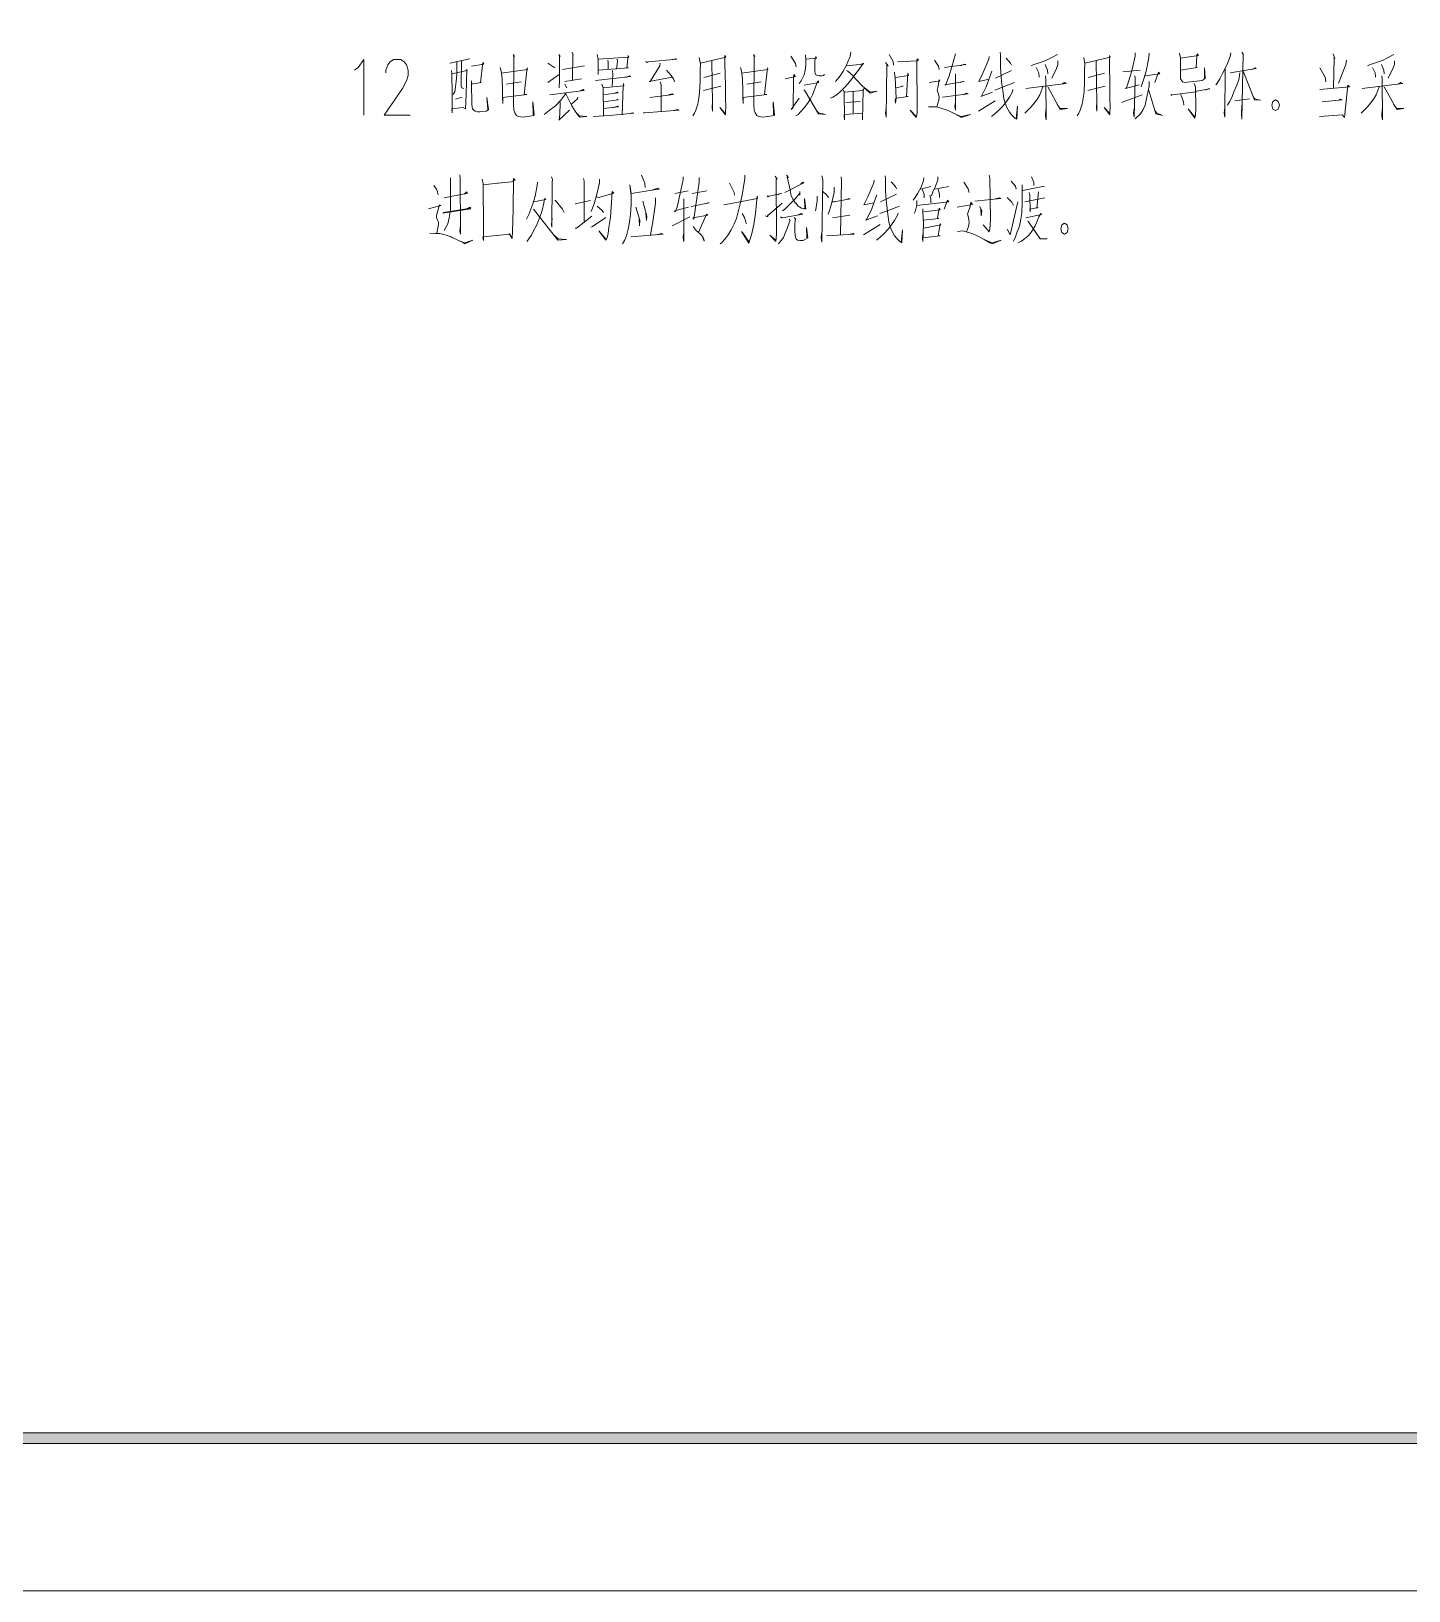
# Model space of a CAD drawing. Header units: millimetres. Extents: x 0 to 586, y 0 to 414.
# Drawn here: x 178.8 to 267.8, y 0 to 100.8 of the extents above; entities that cross this region are included whole.
import ezdxf

# ---------------------------------------------------------------- set-up
doc = ezdxf.new("R2010")
doc.units = ezdxf.units.MM

msp = doc.modelspace()

# ---------------------------------------------------------------- hatches: boundary and pattern name
h = msp.add_hatch(color=0)
h.dxf.hatch_style = 2
h.paths.add_polyline_path([(24.302861, 9.514417), (24.994306, 10.205861), (575.429944, 10.205861), (576.117861, 9.514417)])

# ---------------------------------------------------------------- linework, layer by layer
at = {"color": 0, "lineweight": 0}
for points in [[(0, 0), (585.632278, 0), (585.632278, 414.0835), (0, 414.0835)], [(259.425722, 96.047278), (259.355167, 96.294222), (259.182306, 96.396528), (259.009444, 96.294222), (258.935361, 96.047278), (259.009444, 95.800333), (259.182306, 95.698028), (259.355167, 95.800333)], [(245.787333, 88.060389), (245.716778, 88.307333), (245.543917, 88.409639), (245.371056, 88.307333), (245.296972, 88.060389), (245.371056, 87.813444), (245.543917, 87.711139), (245.716778, 87.813444)], [(24.302861, 9.514417), (24.994306, 10.205861), (575.429944, 10.205861), (576.117861, 9.514417)]]:
    msp.add_lwpolyline(points, close=True, dxfattribs=at)
for points in [[(199.665167, 98.312111), (199.905056, 98.481444), (200.261361, 98.992972), (200.261361, 95.40875)], [(201.693639, 98.13925), (201.693639, 98.312111), (201.813583, 98.650778), (201.933528, 98.823639), (202.173417, 98.992972), (202.649667, 98.992972), (202.889556, 98.823639), (203.0095, 98.650778), (203.129444, 98.312111), (203.129444, 97.969917), (203.0095, 97.627722), (202.769611, 97.116194), (201.577222, 95.40875), (203.249389, 95.40875)], [(205.824667, 98.770722), (207.119361, 99.052944)], [(206.262111, 98.841278), (206.262111, 98.036944), (206.237417, 97.585389), (206.191556, 97.236139), (206.142167, 96.918639), (206.043389, 96.745778)], [(206.579611, 98.911833), (206.558444, 97.271417), (206.604306, 97.165583), (206.727778, 97.130306)], [(209.906306, 99.331639), (210.005083, 99.190528), (209.955694, 99.225806), (209.955694, 98.386194), (209.931, 96.745778), (209.931, 96.082556), (209.955694, 95.733306), (210.029778, 95.556917), (210.128556, 95.384056), (210.2485, 95.3135), (210.516611, 95.278222), (211.130444, 95.348778), (211.229222, 95.384056), (211.275083, 95.419333), (211.179833, 96.255417), (211.204528, 95.454611)], [(212.866111, 99.331639), (212.940194, 99.190528), (212.9155, 99.225806), (212.9155, 97.652417), (212.890806, 97.165583)], [(213.723361, 99.469222), (213.793917, 99.296361), (213.769222, 99.366917), (213.744528, 97.687694)], [(215.335556, 99.331639), (215.409639, 99.017667), (215.409639, 98.283889), (215.409639, 98.248611), (215.409639, 98.036944), (215.409639, 98.248611), (215.409639, 98.319167), (217.364028, 98.45675), (217.268778, 98.45675), (217.339333, 99.261083), (217.388722, 99.15525), (215.409639, 99.017667)], [(216.019944, 98.947111), (216.044639, 98.806), (216.044639, 98.386194)], [(216.63025, 99.017667), (216.654944, 98.876556), (216.584389, 98.386194)], [(218.489389, 98.876556), (218.563472, 98.806), (218.66225, 98.841278), (220.496694, 99.017667), (220.397917, 99.052944), (220.080417, 98.982389)], [(221.939556, 99.119972), (222.010111, 98.703694), (221.988944, 98.283889), (221.988944, 97.550111), (221.96425, 96.886889), (221.914861, 96.502361), (221.840778, 96.117833), (221.717306, 95.733306), (221.622056, 95.521639), (221.523278, 95.348778)], [(222.010111, 98.770722), (223.650528, 99.15525), (223.601139, 99.261083), (223.601139, 98.735444), (223.625833, 97.303167), (223.625833, 96.569389), (223.625833, 96.467083), (223.650528, 95.941444), (223.625833, 95.592194), (223.625833, 95.419333), (223.258944, 95.906167), (223.601139, 95.521639)], [(222.743889, 98.911833), (222.793278, 96.153111), (222.793278, 95.66275), (222.768583, 95.870889), (222.793278, 96.290694)], [(225.435583, 99.331639), (225.534361, 99.190528), (225.484972, 99.225806), (225.484972, 98.386194), (225.460278, 96.745778), (225.460278, 96.082556), (225.484972, 95.733306), (225.559056, 95.556917), (225.654306, 95.384056), (225.777778, 95.3135), (226.045889, 95.278222), (226.656194, 95.348778), (226.754972, 95.384056), (226.804361, 95.419333), (226.705583, 96.255417), (226.730278, 95.454611)], [(227.855639, 99.225806), (228.148444, 98.735444), (228.197833, 98.527306)], [(228.808139, 99.296361), (228.832833, 98.982389), (228.832833, 98.633139), (228.786972, 98.319167), (228.712889, 98.001667), (228.614111, 97.793528), (228.515333, 97.620667), (228.395389, 97.444278)], [(228.857528, 99.017667), (229.517222, 99.084694), (229.471361, 99.190528), (229.397278, 98.911833), (229.397278, 98.668417), (229.397278, 98.45675), (229.397278, 98.213333), (229.421972, 98.1075), (229.471361, 98.001667), (229.566611, 97.969917), (229.690083, 97.934639), (229.862944, 97.934639), (229.958194, 97.969917), (230.032278, 98.036944)], [(231.74325, 99.469222), (231.693861, 99.190528), (231.549222, 98.841278), (231.42575, 98.597861), (231.231722, 98.248611), (231.034167, 97.934639), (230.864833, 97.722972), (230.741361, 97.585389)], [(234.212694, 99.331639), (234.459639, 98.876556), (234.484333, 98.633139)], [(234.752444, 98.841278), (235.99775, 98.911833), (236.022444, 99.052944), (236.096528, 98.982389), (235.99775, 98.911833), (236.022444, 95.839139), (236.022444, 95.556917), (235.973056, 95.3135), (235.951889, 95.242944), (235.560306, 95.733306), (235.951889, 95.3135)], [(237.147806, 98.947111), (237.320667, 98.703694), (237.39475, 98.562583), (237.440611, 98.350917)], [(238.491889, 99.366917), (238.396639, 98.982389), (238.079139, 97.934639), (237.856889, 97.338444), (237.8075, 97.373722), (239.056333, 97.585389), (238.98225, 97.585389), (238.812917, 97.514833)], [(240.668528, 99.190528), (240.643833, 99.017667), (240.255778, 98.1075), (240.008833, 97.585389), (240.668528, 97.722972)], [(241.377611, 99.469222), (241.402306, 99.296361), (241.402306, 98.492028), (241.451694, 97.899361), (241.476389, 97.550111), (241.525778, 97.165583), (241.575167, 96.816333), (241.624556, 96.467083), (241.698639, 96.188389), (241.818583, 95.906167), (241.991444, 95.592194), (242.160778, 95.384056), (242.333639, 95.207667), (242.453583, 95.137111), (242.502972, 95.976722), (242.407722, 95.172389)], [(242.111389, 98.633139), (242.040833, 98.770722), (241.769194, 99.084694)], [(245.095889, 99.331639), (244.729, 99.119972), (244.386806, 98.947111), (244.094, 98.841278), (243.7765, 98.735444), (243.55425, 98.668417), (243.384917, 98.597861)], [(245.120583, 98.911833), (245.120583, 98.668417), (244.997111, 98.350917), (244.852472, 98.072222), (244.729, 97.793528)], [(246.782167, 99.119972), (246.85625, 98.703694), (246.831556, 98.283889), (246.831556, 97.550111), (246.806861, 96.886889), (246.757472, 96.502361), (246.686917, 96.117833), (246.563444, 95.733306), (246.464667, 95.521639), (246.365889, 95.348778)], [(246.85625, 98.770722), (248.496667, 99.15525), (248.447278, 99.261083), (248.447278, 98.735444), (248.471972, 97.303167), (248.471972, 96.569389), (248.471972, 96.467083), (248.496667, 95.941444), (248.471972, 95.592194), (248.471972, 95.419333), (248.105083, 95.906167), (248.447278, 95.521639)], [(247.590028, 98.911833), (247.639417, 96.153111), (247.639417, 95.66275), (247.614722, 95.870889), (247.639417, 96.290694)], [(250.108861, 99.433944), (250.108861, 99.225806), (249.914833, 98.350917), (249.766667, 97.828806), (249.547944, 97.165583), (249.473861, 97.130306), (250.376972, 97.373722)], [(251.0155, 99.402194), (250.990806, 99.119972), (250.966111, 99.017667), (250.817944, 98.248611), (250.669778, 97.75825), (250.500444, 97.236139)], [(252.969889, 99.402194), (253.043972, 99.084694), (253.043972, 97.75825), (253.118056, 97.620667), (253.188611, 97.550111), (253.287389, 97.514833), (254.264583, 97.620667), (254.437444, 97.652417), (254.560917, 97.722972), (254.631472, 97.793528), (254.585611, 98.45675), (254.585611, 97.75825)], [(253.043972, 99.084694), (254.194028, 99.261083), (254.119944, 99.366917), (254.09525, 99.225806), (254.045861, 98.492028), (254.119944, 98.492028), (253.043972, 98.319167)], [(256.296583, 99.433944), (256.247194, 99.190528), (256.028472, 98.633139), (255.781528, 98.142778), (255.5875, 97.75825), (255.414639, 97.479556), (255.319389, 97.373722)], [(257.005667, 99.469222), (257.104444, 99.296361), (257.07975, 99.366917), (257.005667, 95.137111), (256.980972, 95.486361), (257.005667, 96.047278)], [(262.897056, 99.366917), (263.020528, 99.052944), (262.971139, 99.119972), (262.92175, 97.130306)], [(263.754306, 98.947111), (263.729611, 98.668417), (263.23925, 97.479556)], [(266.834056, 99.331639), (266.467167, 99.119972), (266.124972, 98.947111), (265.832167, 98.841278), (265.514667, 98.735444), (265.295944, 98.668417), (265.123083, 98.597861)], [(266.85875, 98.911833), (266.85875, 98.668417), (266.738806, 98.350917), (266.590639, 98.072222), (266.467167, 97.793528)], [(205.919917, 98.283889), (205.944611, 98.072222), (205.969306, 96.816333), (205.969306, 96.467083), (205.969306, 95.556917), (205.944611, 95.803861), (206.678389, 95.906167), (206.826556, 95.803861), (206.875944, 96.745778), (206.925333, 98.386194), (206.9465, 98.283889), (205.944611, 98.072222)], [(207.218139, 98.562583), (208.022472, 98.703694), (207.951917, 98.806), (207.80375, 97.514833), (207.853139, 97.514833), (207.242833, 97.409), (207.218139, 97.620667), (207.218139, 97.271417), (207.242833, 96.325972), (207.242833, 96.082556), (207.267528, 95.941444), (207.292222, 95.803861), (207.362778, 95.733306), (207.461556, 95.66275), (207.609722, 95.627472), (207.754361, 95.627472), (208.170639, 95.66275), (208.269417, 95.733306), (208.318806, 95.768583), (208.220028, 96.537639), (208.269417, 95.768583)], [(209.077278, 98.492028), (209.147833, 98.248611), (209.197222, 97.75825), (209.221917, 96.989194), (209.221917, 96.918639), (209.246611, 96.153111), (209.221917, 96.537639), (210.78825, 96.745778), (210.615389, 96.745778), (210.812944, 98.45675), (210.837639, 98.350917), (209.147833, 98.1075)], [(212.157028, 98.770722), (212.598, 98.45675)], [(212.157028, 97.514833), (212.890806, 98.036944)], [(213.109528, 98.350917), (214.527694, 98.597861)], [(215.236778, 97.652417), (217.512194, 97.899361), (217.438111, 97.934639), (217.194694, 97.828806)], [(216.337444, 98.283889), (216.362139, 98.036944), (216.31275, 97.271417)], [(219.420722, 98.770722), (219.396028, 98.597861), (218.761028, 97.585389), (218.711639, 97.585389), (220.179194, 97.864083)], [(219.812306, 98.319167), (220.129806, 97.969917), (220.274444, 97.75825), (220.348528, 97.550111)], [(223.283639, 98.1075), (222.232361, 97.828806)], [(224.603028, 98.492028), (224.677111, 98.248611), (224.7265, 97.75825), (224.751194, 96.989194), (224.751194, 96.918639), (224.775889, 96.153111), (224.751194, 96.537639), (226.314, 96.745778), (226.144667, 96.745778), (226.338694, 98.45675), (226.363389, 98.350917), (224.677111, 98.1075)], [(227.48875, 97.75825), (228.148444, 97.899361), (228.053194, 98.036944), (228.0285, 97.75825), (228.003806, 95.906167), (227.880333, 95.768583), (228.395389, 96.502361)], [(231.450444, 98.597861), (232.477028, 98.703694), (232.452333, 98.703694), (232.551111, 98.770722), (232.085444, 98.1075), (231.916111, 97.899361), (231.669167, 97.585389), (231.648, 97.550111), (231.376361, 97.236139), (231.083556, 96.953917), (230.840139, 96.745778), (230.572028, 96.569389), (230.423861, 96.502361)], [(231.450444, 98.283889), (231.549222, 98.248611), (231.891417, 97.934639), (232.036056, 97.75825), (232.208917, 97.585389), (232.402944, 97.373722), (232.992083, 96.816333), (233.433056, 96.953917), (233.408361, 96.953917), (232.992083, 96.886889), (232.625194, 97.165583), (232.501722, 96.989194), (231.326972, 96.886889), (231.256417, 96.989194), (231.305806, 96.918639), (231.326972, 95.105361), (231.305806, 95.419333), (231.326972, 95.454611), (231.351667, 95.454611), (232.477028, 95.521639), (232.477028, 95.105361), (232.526417, 96.989194)], [(233.969278, 98.806), (234.142139, 98.597861), (234.068056, 98.633139), (234.018667, 95.278222), (233.969278, 95.521639), (234.018667, 95.839139)], [(234.554889, 98.178056), (234.554889, 98.142778), (234.604278, 97.828806), (234.653667, 96.502361), (234.628972, 96.188389), (234.604278, 96.396528), (234.653667, 96.502361), (235.436833, 96.604667), (235.338056, 96.604667), (235.412139, 98.1075), (235.461528, 97.969917), (234.628972, 97.828806)], [(237.782806, 98.492028), (239.155111, 98.668417), (239.056333, 98.703694), (238.812917, 98.597861)], [(238.491889, 98.072222), (238.491889, 95.733306), (238.446028, 95.976722), (238.491889, 96.220139)], [(240.841389, 98.248611), (240.4745, 97.236139), (240.181694, 96.639944), (240.132306, 96.604667), (240.890778, 96.886889)], [(241.084806, 97.793528), (242.111389, 98.283889)], [(243.702417, 98.492028), (243.87175, 98.142778), (243.896444, 97.864083)], [(244.288028, 98.668417), (244.436194, 98.319167), (244.460889, 98.072222)], [(244.312722, 97.934639), (244.337417, 97.75825), (244.362111, 95.105361), (244.312722, 95.348778), (244.337417, 95.768583)], [(248.129778, 98.1075), (247.0785, 97.828806)], [(250.426361, 98.319167), (249.301, 98.213333)], [(250.084167, 97.934639), (250.108861, 97.793528), (250.108861, 97.687694), (250.034778, 95.278222), (250.010083, 95.521639), (250.034778, 95.839139)], [(250.743861, 97.934639), (251.699889, 98.072222), (251.625806, 98.178056), (251.378861, 97.514833)], [(255.929694, 98.421472), (255.905, 95.278222), (255.855611, 95.521639), (255.905, 95.906167)], [(256.882194, 98.142778), (256.808111, 97.687694), (256.688167, 97.338444), (256.490611, 96.918639), (256.345972, 96.537639), (256.197806, 96.255417), (256.074333, 96.047278)], [(256.247194, 98.142778), (257.933472, 98.421472), (257.859389, 98.45675), (257.665361, 98.350917)], [(257.07975, 98.248611), (257.813528, 96.396528), (258.201583, 96.36125), (258.155722, 96.36125), (257.834694, 96.467083), (257.71475, 96.639944)], [(262.043333, 98.45675), (262.385528, 97.864083), (262.434917, 97.550111)], [(265.440583, 98.492028), (265.613444, 98.142778), (265.638139, 97.864083)], [(266.029722, 98.668417), (266.174361, 98.319167), (266.199056, 98.072222)], [(266.054417, 97.934639), (266.075583, 97.75825), (266.100278, 95.105361), (266.054417, 95.348778), (266.075583, 95.768583)], [(209.490028, 97.409), (210.421361, 97.550111)], [(213.331778, 96.851611), (213.257694, 96.7105), (212.989583, 96.36125), (212.647389, 96.012), (212.231111, 95.698028), (211.913611, 95.454611)], [(212.2805, 96.7105), (214.503, 96.989194), (214.432444, 97.05975), (214.259583, 96.989194)], [(213.257694, 97.585389), (214.333667, 97.75825)], [(213.257694, 97.409), (213.381167, 97.165583)], [(215.751833, 95.348778), (215.727139, 97.200861), (215.653056, 97.409), (215.727139, 97.165583), (217.046528, 97.303167), (217.046528, 97.444278), (217.071222, 97.303167), (217.021833, 97.303167), (216.951278, 95.419333)], [(215.727139, 96.7105), (216.704333, 96.851611), (216.63025, 96.886889), (216.485611, 96.816333)], [(219.420722, 97.550111), (219.470111, 97.373722), (219.470111, 95.627472)], [(222.207667, 96.989194), (223.333028, 97.271417)], [(225.019306, 97.409), (225.947111, 97.550111)], [(228.712889, 97.338444), (229.665389, 97.514833), (229.591306, 97.620667), (229.496056, 97.338444), (229.372583, 96.989194), (229.249111, 96.7105), (229.129167, 96.467083), (228.931611, 96.153111), (228.712889, 95.870889), (228.490639, 95.627472), (228.321306, 95.454611), (228.173139, 95.348778)], [(228.688194, 97.024472), (228.737583, 97.024472), (229.640694, 95.486361), (230.106361, 95.454611), (229.640694, 95.556917), (229.517222, 95.698028)], [(231.891417, 96.953917), (231.891417, 95.521639)], [(234.653667, 97.165583), (235.119333, 97.271417), (235.04525, 97.271417), (235.020556, 97.271417)], [(236.805611, 97.514833), (237.49, 97.620667), (237.440611, 97.687694), (237.345361, 97.200861), (237.320667, 97.024472), (237.345361, 96.886889), (237.415917, 96.675222), (237.440611, 96.569389), (237.415917, 96.36125), (237.295972, 95.941444)], [(237.662861, 96.569389), (239.324444, 96.781056), (239.200972, 96.816333), (239.179806, 96.816333), (238.98225, 96.7105)], [(242.210167, 97.05975), (242.185472, 96.918639), (241.991444, 96.569389), (241.793889, 96.290694), (241.575167, 96.012), (241.307056, 95.733306), (241.035417, 95.486361), (240.816694, 95.3135)], [(241.035417, 97.024472), (242.308944, 97.514833)], [(244.143389, 97.236139), (243.945833, 96.7105), (243.801194, 96.467083), (243.578944, 96.188389), (243.384917, 95.941444), (243.212056, 95.768583), (242.968639, 95.521639)], [(243.042722, 97.130306), (245.656806, 97.444278), (245.536861, 97.514833), (245.364, 97.409)], [(244.460889, 97.236139), (245.26875, 95.768583), (245.730889, 95.839139), (245.26875, 95.839139), (245.071194, 96.082556)], [(247.053806, 96.989194), (248.175639, 97.271417)], [(251.0155, 97.585389), (251.0155, 97.271417), (250.817944, 96.36125), (250.743861, 96.047278), (250.623917, 95.768583), (250.451056, 95.486361), (250.108861, 95.172389)], [(250.990806, 96.989194), (251.452944, 95.486361), (251.869222, 95.384056), (251.477639, 95.556917), (251.378861, 95.698028)], [(252.408972, 96.745778), (252.479528, 96.675222), (252.504222, 96.7105), (254.045861, 96.918639), (254.070556, 96.953917), (254.927806, 97.095028), (254.829028, 97.095028), (254.680861, 97.024472)], [(253.922389, 97.444278), (253.996472, 97.236139), (254.021167, 95.839139), (253.996472, 95.384056), (253.971778, 95.207667), (253.530806, 95.803861), (253.971778, 95.278222), (253.996472, 95.419333)], [(262.043333, 97.05975), (263.948333, 97.236139), (263.853083, 97.338444), (263.729611, 96.082556), (263.630833, 95.242944), (263.510889, 95.419333), (262.018639, 95.3135)], [(265.881556, 97.236139), (265.687528, 96.7105), (265.539361, 96.467083), (265.320639, 96.188389), (265.123083, 95.941444), (264.95375, 95.768583), (264.706806, 95.521639)], [(264.780889, 97.130306), (267.3985, 97.444278), (267.275028, 97.514833), (267.105694, 97.409)], [(266.199056, 97.236139), (267.006917, 95.768583), (267.472583, 95.839139), (267.006917, 95.839139), (266.809361, 96.082556)], [(206.604306, 96.569389), (206.191556, 96.431806)], [(212.940194, 96.255417), (212.940194, 96.047278), (212.9155, 95.137111), (212.866111, 95.070083), (213.5505, 95.733306)], [(213.331778, 96.745778), (213.501111, 96.396528), (213.698667, 96.012), (213.917389, 95.66275), (214.136111, 95.348778), (214.210194, 95.278222), (214.675861, 95.3135), (214.1855, 95.348778), (214.065556, 95.486361)], [(214.09025, 96.569389), (214.065556, 96.467083), (213.673972, 96.117833)], [(215.727139, 96.255417), (216.704333, 96.396528), (216.63025, 96.431806)], [(215.751833, 95.839139), (216.729028, 95.941444), (216.679639, 95.976722), (216.337444, 95.870889)], [(218.736333, 96.537639), (220.274444, 96.745778), (220.179194, 96.781056), (219.956944, 96.7105)], [(231.401056, 96.220139), (232.332389, 96.290694)], [(236.756222, 95.941444), (237.073722, 95.941444), (237.271278, 95.941444), (237.415917, 95.906167), (238.02975, 95.698028), (238.590667, 95.419333), (238.640056, 95.384056), (238.883472, 95.242944), (239.472611, 95.454611), (239.447917, 95.454611), (238.883472, 95.3135), (238.565972, 95.419333)], [(239.984139, 95.66275), (241.060111, 96.325972)], [(249.226917, 96.220139), (250.549833, 96.7105)], [(253.068667, 96.745778), (253.238, 96.255417), (253.262694, 96.047278)], [(257.4925, 96.467083), (256.54, 96.325972)], [(262.187972, 96.255417), (263.486194, 96.396528), (263.387417, 96.431806), (263.263944, 96.36125)], [(217.413417, 95.486361), (217.610972, 95.556917), (217.706222, 95.521639), (216.143417, 95.384056), (215.092139, 95.3135)], [(218.320056, 95.556917), (218.394139, 95.556917), (220.641333, 95.733306), (220.521389, 95.768583), (220.299139, 95.698028)], [(204.776917, 90.854389), (204.949778, 90.610972), (205.023861, 90.469861)], [(205.852889, 91.34475), (205.852889, 90.053583), (205.852889, 89.983028), (205.852889, 89.284528), (205.782333, 88.758889), (205.683556, 88.374361), (205.461306, 87.954556)], [(206.466722, 91.552889), (206.491417, 91.309472), (206.516111, 87.989833), (206.516111, 87.711139), (206.466722, 87.922806), (206.516111, 88.272056)], [(207.909583, 91.274194), (207.980139, 90.960222), (208.004833, 88.095667), (208.004833, 87.989833), (208.004833, 87.291333), (207.958972, 87.538278), (209.719333, 87.711139), (209.64525, 87.746417), (209.839278, 87.432444), (209.863972, 87.922806), (209.888667, 88.55075), (209.913361, 89.355083), (209.938056, 91.309472), (210.036833, 91.203639), (209.814583, 91.101333), (208.936167, 90.9955), (208.886778, 90.9955), (208.004833, 90.889667)], [(211.479694, 91.066056), (211.455, 90.854389), (211.331528, 90.155889), (211.186889, 89.669056), (211.063417, 89.319806), (210.91525, 88.970556), (210.770611, 88.688333)], [(212.382806, 91.415306), (212.456889, 91.238917), (212.432194, 91.066056), (212.4075, 88.166222), (212.382806, 88.339083), (212.432194, 88.723611)], [(214.460667, 91.309472), (214.510056, 91.136611), (214.510056, 88.55075)], [(215.48725, 91.274194), (215.48725, 91.030778), (215.317917, 90.297), (215.145056, 89.669056), (214.951028, 89.178694)], [(218.937417, 90.575694), (219.254917, 90.681528), (219.353694, 90.610972), (219.304306, 90.610972), (217.543944, 90.332278), (217.445167, 90.889667), (217.543944, 90.191167), (217.543944, 89.633778), (217.494556, 89.005833), (217.420472, 88.480194), (217.346389, 88.025111), (217.226444, 87.605306), (217.102972, 87.291333), (216.9795, 87.083194)], [(218.203639, 91.521139), (218.422361, 90.9955), (218.447056, 90.716806)], [(220.891806, 91.415306), (220.891806, 91.238917), (220.697778, 90.332278), (220.50375, 89.457389), (220.380278, 89.143417), (220.330889, 89.213972), (221.234, 89.457389)], [(221.921917, 91.380028), (221.921917, 91.066056), (221.579722, 88.688333), (221.530333, 88.758889), (222.482833, 88.935278), (222.40875, 89.005833), (221.897222, 87.816972)], [(224.878194, 91.521139), (224.878194, 91.309472), (224.782944, 90.64625), (224.708861, 90.226444), (224.585389, 89.669056), (224.461917, 89.143417), (224.341972, 88.723611), (224.193806, 88.374361), (223.999778, 87.989833), (223.802222, 87.675861), (223.608194, 87.397167), (223.385944, 87.15375), (223.290694, 87.083194)], [(224.2185, 90.226444), (224.193806, 90.402833), (223.901, 90.9955)], [(226.836111, 91.450583), (226.98075, 91.274194), (226.910194, 91.274194), (226.934889, 87.781694), (226.934889, 87.711139), (226.910194, 87.467722), (226.8855, 87.224306), (226.493917, 87.640583), (226.8855, 87.326611), (226.910194, 87.432444)], [(227.471111, 90.402833), (228.69525, 91.030778), (228.645861, 91.066056), (228.497694, 90.960222)], [(227.569889, 91.521139), (227.714528, 91.380028), (227.619278, 91.415306), (227.813306, 90.575694), (227.887389, 90.191167), (228.010861, 89.94775), (228.1555, 89.704333), (228.180194, 89.704333), (228.328361, 89.527944), (228.547083, 89.386833), (228.765806, 89.355083), (228.815194, 89.355083), (228.744639, 90.018306), (228.765806, 89.386833), (228.670556, 89.355083)], [(229.866472, 91.485861), (229.915861, 91.238917), (229.866472, 87.189028), (229.820611, 87.503), (229.866472, 87.85225)], [(230.649639, 90.752083), (230.649639, 90.402833), (230.480306, 89.669056), (230.356833, 89.24925), (230.258056, 89.005833)], [(231.115306, 91.415306), (231.14, 91.171889), (231.065917, 87.675861)], [(233.242556, 91.203639), (233.217861, 91.030778), (232.826278, 90.120611), (232.582861, 89.5985), (233.242556, 89.739611)], [(233.951639, 91.485861), (233.976333, 91.309472), (233.976333, 90.505139), (234.025722, 89.912472), (234.050417, 89.563222), (234.099806, 89.178694), (234.145667, 88.829444), (234.195056, 88.480194), (234.269139, 88.2015), (234.392611, 87.922806), (234.561944, 87.605306), (234.734806, 87.397167), (234.904139, 87.224306), (235.027611, 87.15375), (235.077, 87.989833), (234.978222, 87.189028)], [(234.685417, 90.64625), (234.611333, 90.787361), (234.343222, 91.101333)], [(236.445778, 91.34475), (236.421083, 91.171889), (236.276444, 90.752083), (236.078889, 90.402833), (236.054194, 90.367556), (235.884861, 90.088861), (235.761389, 89.912472)], [(236.25175, 90.610972), (236.911444, 90.787361)], [(237.352417, 91.415306), (237.352417, 91.203639), (237.20425, 90.819111), (237.031389, 90.438111), (236.936139, 90.191167)], [(237.154861, 90.610972), (238.0615, 90.787361)], [(239.038694, 91.066056), (239.306806, 90.64625), (239.380889, 90.402833)], [(240.675583, 91.521139), (240.724972, 91.34475), (240.749667, 88.656583), (240.724972, 88.025111), (240.675583, 87.85225), (240.284, 88.307333)], [(242.09375, 91.136611), (242.365389, 90.819111), (242.41125, 90.610972)], [(242.802833, 90.889667), (242.802833, 90.540417), (242.802833, 89.704333), (242.778139, 89.072861), (242.707583, 88.55075), (242.608806, 88.166222), (242.485333, 87.85225), (242.365389, 87.538278), (242.241917, 87.256056)], [(242.852222, 90.540417), (244.245694, 90.819111)], [(243.416667, 91.415306), (243.561306, 91.066056), (243.561306, 90.854389)], [(204.999167, 90.505139), (205.07325, 90.261722)], [(205.461306, 90.053583), (206.97825, 90.367556), (206.904167, 90.402833), (206.928861, 90.438111), (206.784222, 90.332278)], [(205.461306, 90.053583), (206.97825, 90.367556), (206.904167, 90.402833), (206.759528, 90.297)], [(211.23275, 89.806639), (212.015917, 89.94775), (211.941833, 90.018306), (211.895972, 89.704333), (211.797194, 89.24925), (211.698417, 88.970556), (211.55025, 88.586028), (211.430306, 88.272056), (211.23275, 87.922806), (211.088111, 87.640583), (210.91525, 87.397167), (210.795306, 87.224306)], [(212.605056, 89.912472), (212.650917, 89.877194), (213.091889, 89.319806), (213.215361, 89.108139)], [(213.924444, 89.669056), (214.901639, 89.877194)], [(215.317917, 90.120611), (215.441389, 90.088861), (216.418583, 90.367556), (216.319806, 90.469861), (216.295111, 90.155889), (216.295111, 90.088861), (216.221028, 89.143417), (216.221028, 89.037583), (216.175167, 88.656583), (216.101083, 88.130944), (216.051694, 87.746417), (215.977611, 87.467722), (215.903528, 87.326611), (215.441389, 87.922806), (215.928222, 87.361889)], [(218.302417, 89.841917), (218.545833, 88.864722), (218.521139, 88.586028), (218.496444, 89.072861)], [(219.10675, 90.053583), (219.10675, 89.704333), (218.937417, 88.515472), (218.78925, 87.675861)], [(221.212833, 90.505139), (220.355583, 90.332278)], [(220.941194, 89.983028), (220.941194, 89.806639), (220.941194, 87.224306), (220.891806, 87.467722), (220.9165, 87.711139)], [(221.406861, 89.492667), (222.581611, 89.739611), (222.482833, 89.739611), (222.334667, 89.669056)], [(221.480944, 90.332278), (222.433444, 90.505139)], [(224.659472, 87.887528), (225.100444, 87.189028), (225.149833, 87.118472), (225.343861, 87.746417), (225.467333, 88.339083), (225.562583, 89.037583), (225.636667, 89.739611), (225.686056, 90.155889), (225.71075, 90.018306), (223.534111, 89.5985)], [(226.321056, 90.191167), (226.395139, 90.120611), (226.444528, 90.155889), (227.252389, 90.332278), (227.178306, 90.332278), (227.030139, 90.261722)], [(228.448306, 90.469861), (228.448306, 90.226444), (228.423611, 90.332278), (228.130806, 89.983028), (227.862694, 89.704333), (227.643972, 89.492667), (227.471111, 89.319806), (227.322944, 89.213972)], [(229.548972, 90.155889), (229.548972, 89.841917), (229.524278, 89.5985), (229.499583, 89.422111), (229.453722, 89.213972)], [(229.915861, 90.469861), (230.183972, 90.226444), (230.28275, 90.088861)], [(230.529694, 89.806639), (230.649639, 89.806639), (231.700917, 89.983028), (231.626833, 90.018306), (231.432806, 89.94775)], [(233.411889, 90.261722), (233.048528, 89.24925), (232.752194, 88.656583), (232.702806, 88.621306), (233.461278, 88.9)], [(233.658833, 89.806639), (234.685417, 90.297)], [(236.004806, 89.877194), (236.004806, 89.633778), (235.980111, 89.492667), (235.930722, 89.319806), (235.884861, 89.178694), (235.835472, 89.037583)], [(236.004806, 89.563222), (238.0615, 89.806639), (237.987417, 89.912472), (237.765167, 89.319806)], [(236.347, 90.610972), (236.470472, 90.297), (236.470472, 90.053583)], [(236.837361, 90.226444), (236.911444, 89.983028), (236.911444, 89.739611)], [(237.373583, 90.610972), (237.472361, 90.297), (237.472361, 90.088861)], [(238.597722, 89.457389), (239.599611, 89.633778), (239.479667, 89.771361), (239.454972, 89.492667), (239.282111, 89.005833), (239.306806, 88.864722), (239.356194, 88.656583), (239.380889, 88.444917), (239.3315, 88.2015), (239.208028, 87.85225)], [(239.747778, 89.841917), (241.434056, 90.018306), (241.335278, 90.053583), (241.091861, 89.983028)], [(241.825639, 90.088861), (242.143139, 89.771361), (242.241917, 89.563222)], [(241.825639, 88.025111), (242.019667, 87.675861), (242.534722, 89.806639)], [(242.975694, 89.806639), (244.270389, 90.053583)], [(243.854111, 90.438111), (243.758861, 89.386833), (243.829417, 89.422111), (243.293194, 89.319806), (243.317889, 89.143417), (243.293194, 90.226444), (243.2685, 90.402833)], [(204.434722, 89.355083), (205.242583, 89.563222), (205.143806, 89.5985), (204.974472, 89.005833), (204.949778, 88.9), (204.949778, 88.794167), (205.023861, 88.621306), (205.094417, 88.480194), (205.094417, 88.339083), (204.974472, 87.781694)], [(205.366056, 89.072861), (207.151111, 89.355083), (207.077028, 89.422111), (206.858306, 89.319806)], [(205.39075, 89.108139), (207.175806, 89.386833), (207.101722, 89.457389)], [(211.23275, 89.319806), (212.799083, 87.326611), (213.36, 87.361889), (213.335306, 87.361889), (212.823778, 87.397167), (212.555667, 87.640583)], [(213.924444, 88.095667), (213.998528, 88.095667), (215.000417, 88.864722)], [(214.926333, 88.166222), (215.049806, 88.2015), (215.903528, 88.794167)], [(215.342611, 89.527944), (215.660111, 89.24925), (215.758889, 89.108139)], [(217.83675, 89.457389), (218.104861, 88.621306), (218.080167, 88.236778), (218.055472, 88.723611)], [(220.182722, 88.236778), (221.332778, 88.829444)], [(224.708861, 89.037583), (224.8535, 88.794167), (224.952278, 88.515472), (224.976972, 88.374361)], [(226.225806, 88.9), (226.370444, 88.829444), (226.34575, 88.9), (227.301778, 89.704333)], [(227.178306, 88.829444), (227.277083, 88.758889), (227.301778, 88.758889), (228.621167, 89.005833), (228.522389, 89.037583), (228.353056, 88.970556)], [(228.081417, 88.794167), (228.180194, 88.688333), (228.130806, 88.656583), (228.106111, 88.307333), (228.106111, 87.887528), (228.130806, 87.675861), (228.1555, 87.503), (228.204889, 87.397167), (228.278972, 87.326611), (228.448306, 87.291333), (228.645861, 87.291333), (228.963361, 87.467722), (228.864583, 88.130944), (228.889278, 87.467722)], [(230.550861, 88.758889), (231.676222, 88.935278)], [(234.784194, 89.072861), (234.7595, 88.935278), (234.561944, 88.586028), (234.367917, 88.307333), (234.145667, 88.025111), (233.877556, 87.746417), (233.609444, 87.503), (233.390722, 87.326611)], [(233.609444, 89.037583), (234.879444, 89.527944)], [(236.396389, 89.355083), (236.396389, 89.178694), (236.421083, 88.374361), (236.396389, 87.224306), (236.371694, 87.432444), (236.396389, 87.711139)], [(236.445778, 89.143417), (237.497056, 89.284528), (237.447667, 89.386833), (237.327722, 88.723611), (237.422972, 88.723611), (236.421083, 88.621306)], [(240.065278, 89.492667), (240.18875, 89.213972), (240.164056, 88.9), (240.139361, 89.319806)], [(243.049778, 88.758889), (244.051667, 88.970556), (244.002278, 89.037583), (243.878806, 88.829444), (243.734167, 88.444917), (243.635389, 88.236778), (243.511917, 88.025111), (243.342583, 87.781694), (243.169722, 87.573556), (242.951, 87.397167), (242.753444, 87.256056), (242.534722, 87.15375)], [(204.5335, 87.781694), (204.875694, 87.746417), (205.1685, 87.746417), (205.510694, 87.675861), (205.902278, 87.538278), (205.976361, 87.503), (206.34325, 87.326611), (206.710139, 87.15375), (206.784222, 87.083194), (207.29575, 87.326611), (206.784222, 87.15375), (206.491417, 87.256056)], [(217.51925, 87.538278), (219.597111, 87.711139), (219.473639, 87.746417), (219.180833, 87.675861)], [(221.555028, 88.2015), (221.749056, 87.954556), (222.017167, 87.711139), (222.165333, 87.538278), (222.239417, 87.397167), (222.264111, 87.256056), (222.115944, 87.605306)], [(224.733556, 87.816972), (225.171, 87.189028), (225.149833, 87.189028)], [(227.739222, 88.688333), (227.813306, 88.586028), (227.763917, 88.515472), (227.643972, 88.130944), (227.495806, 87.781694), (227.372333, 87.503), (227.227694, 87.291333), (227.054833, 87.083194)], [(230.162806, 87.605306), (231.947861, 87.711139), (231.873778, 87.746417), (231.700917, 87.711139)], [(232.558167, 87.675861), (233.634139, 88.339083)], [(236.421083, 88.095667), (237.546444, 88.307333), (237.497056, 88.374361), (237.373583, 87.605306), (237.497056, 87.605306), (236.396389, 87.467722)], [(238.622417, 87.887528), (238.939917, 87.922806), (239.3315, 87.816972), (239.574917, 87.746417), (239.941806, 87.573556), (240.358083, 87.361889), (240.724972, 87.15375), (240.897833, 87.083194), (241.45875, 87.326611), (240.873139, 87.15375), (240.50625, 87.291333)], [(243.169722, 88.55075), (243.219111, 88.515472), (243.977583, 87.397167), (244.418556, 87.397167), (244.369167, 87.397167), (243.977583, 87.432444), (243.829417, 87.605306)]]:
    msp.add_lwpolyline(points, dxfattribs=at)

doc.saveas('drawing.dxf')
